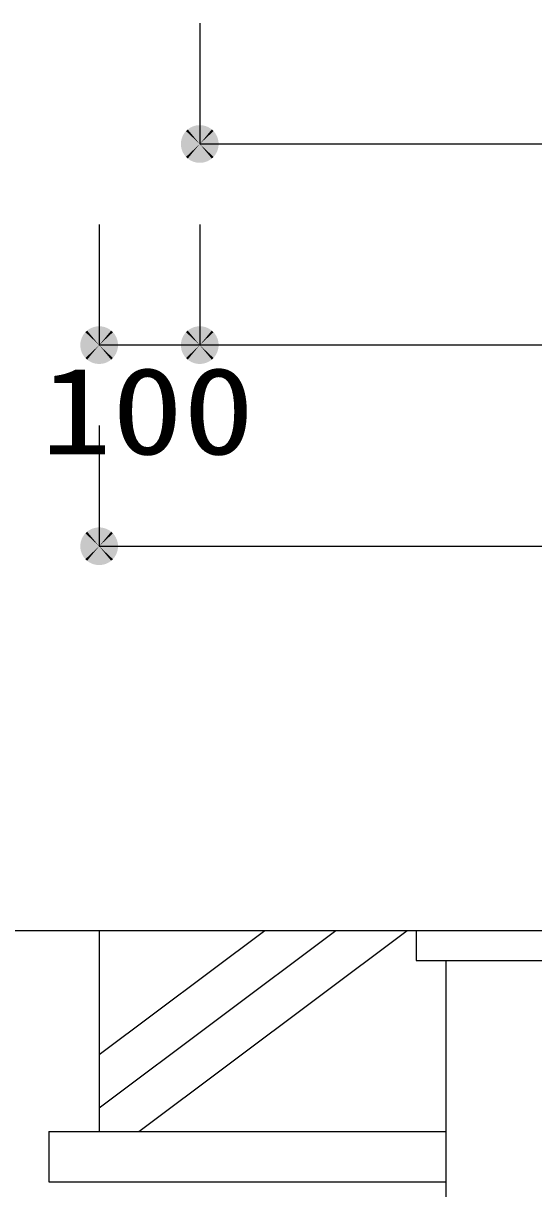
# Model space of a CAD drawing. Units: millimetres, scale not verified. Extents: x -23133 to 8910, y -6308 to 6308.
# Drawn here: x -6067 to -5559, y -1726 to -567 of the extents above; entities that cross this region are included whole.
import ezdxf
from ezdxf.enums import TextEntityAlignment as Align

# ---------------------------------------------------------------- set-up
doc = ezdxf.new("R2010")
doc.units = ezdxf.units.MM
doc.header["$LTSCALE"] = 30
for name, color, linetype, lineweight in [('0-2_09', 3, 'Continuous', 25), ('0-5_機器', 2, 'Continuous', 25), ('1-5_00クル-フ-6寸法', 132, 'Continuous', 25)]:
    doc.layers.add(name, color=color, linetype=linetype, lineweight=lineweight)
doc.styles.add('ＭＳ ゴシック', font='')
doc.styles.get('ＭＳ ゴシック').set_extended_font_data('MS Gothic')

msp = doc.modelspace()

# ---------------------------------------------------------------- linework, layer by layer
at = {"layer": '0-2_09'}
msp.add_line((-5646.15, -1804.93), (-5646.15, -1498.95), dxfattribs=at)
at = {"layer": '0-5_機器'}
for p, q in [((-6926.51, -1468.95), (-2178, -1468.95)), ((-5991.15, -1592.39), (-5826.57, -1468.95)), ((-5991.15, -1468.95), (-5991.15, -1668.95)), ((-5991.15, -1645.42), (-5755.86, -1468.95)), ((-5951.82, -1668.95), (-5685.15, -1468.95)), ((-6041.15, -1668.95), (-6041.15, -1718.95)), ((-6041.15, -1668.95), (-5646.15, -1668.95)), ((-6041.15, -1718.95), (-5646.15, -1718.95))]:
    msp.add_line(p, q, dxfattribs=at)
at = {"layer": '0-5_機器', "color": 3}
for p, q in [((-5676.15, -1468.95), (-5676.15, -1498.95)), ((-5676.15, -1498.95), (-5166.15, -1498.95))]:
    msp.add_line(p, q, dxfattribs=at)
msp.add_lwpolyline([(-5676.15, -1468.95), (-5166.15, -1468.95), (-5166.15, -1498.95)], dxfattribs=at)
at = {"layer": '1-5_00クル-フ-6寸法', "color": 4}
for p, q in [((-5891.15, -566.88), (-5891.15, -686.88)), ((-5891.15, -686.88), (-5011.15, -686.88)), ((-5991.15, -766.88), (-5991.15, -886.88)), ((-5891.15, -766.88), (-5891.15, -886.88)), ((-5891.15, -766.88), (-5891.15, -886.88)), ((-5891.15, -886.88), (-5991.15, -886.88)), ((-3291.15, -886.88), (-5891.15, -886.88)), ((-5991.15, -966.88), (-5991.15, -1086.88)), ((-5991.15, -1086.88), (-3191.15, -1086.88))]:
    msp.add_line(p, q, dxfattribs=at)
at = {"layer": '1-5_00クル-フ-6寸法'}
for points in [[(-5891.15, -686.88), (-5903.1, -672.44), (-5901.19, -671.05)], [(-5891.15, -686.88), (-5901.19, -671.05), (-5899.13, -669.92)], [(-5891.15, -686.88), (-5899.13, -669.92), (-5896.94, -669.05)], [(-5891.15, -686.88), (-5896.94, -669.05), (-5894.66, -668.47)], [(-5891.15, -686.88), (-5894.66, -668.47), (-5892.33, -668.17)], [(-5891.15, -686.88), (-5892.33, -668.17), (-5889.97, -668.17)], [(-5891.15, -686.88), (-5889.97, -668.17), (-5887.63, -668.47)], [(-5891.15, -686.88), (-5887.63, -668.47), (-5885.35, -669.05)], [(-5891.15, -686.88), (-5885.35, -669.05), (-5883.16, -669.92)], [(-5891.15, -686.88), (-5883.16, -669.92), (-5881.1, -671.05)], [(-5891.15, -686.88), (-5881.1, -671.05), (-5879.2, -672.44)], [(-5891.15, -686.88), (-5909.75, -684.53), (-5909.31, -682.22)], [(-5891.15, -686.88), (-5909.31, -682.22), (-5908.58, -679.98)], [(-5891.15, -686.88), (-5908.58, -679.98), (-5907.58, -677.85)], [(-5891.15, -686.88), (-5907.58, -677.85), (-5906.32, -675.86)], [(-5891.15, -686.88), (-5906.32, -675.86), (-5904.82, -674.05)], [(-5891.15, -686.88), (-5904.82, -674.05), (-5903.1, -672.44)], [(-5891.15, -686.88), (-5879.2, -672.44), (-5877.48, -674.05)], [(-5891.15, -686.88), (-5877.48, -674.05), (-5875.98, -675.86)], [(-5891.15, -686.88), (-5875.98, -675.86), (-5874.72, -677.85)], [(-5891.15, -686.88), (-5874.72, -677.85), (-5873.71, -679.98)], [(-5891.15, -686.88), (-5873.71, -679.98), (-5872.99, -682.22)], [(-5891.15, -686.88), (-5872.99, -682.22), (-5872.55, -684.53)], [(-5891.15, -686.88), (-5909.9, -686.88), (-5909.75, -684.53)], [(-5891.15, -686.88), (-5909.75, -689.23), (-5909.9, -686.88)], [(-5891.15, -686.88), (-5909.31, -691.55), (-5909.75, -689.23)], [(-5891.15, -686.88), (-5908.58, -693.79), (-5909.31, -691.55)], [(-5891.15, -686.88), (-5907.58, -695.92), (-5908.58, -693.79)], [(-5891.15, -686.88), (-5906.32, -697.91), (-5907.58, -695.92)], [(-5891.15, -686.88), (-5904.82, -699.72), (-5906.32, -697.91)], [(-5891.15, -686.88), (-5903.1, -701.33), (-5904.82, -699.72)], [(-5891.15, -686.88), (-5901.19, -702.72), (-5903.1, -701.33)], [(-5891.15, -686.88), (-5899.13, -703.85), (-5901.19, -702.72)], [(-5891.15, -686.88), (-5896.94, -704.72), (-5899.13, -703.85)], [(-5891.15, -686.88), (-5894.66, -705.3), (-5896.94, -704.72)], [(-5891.15, -686.88), (-5892.33, -705.6), (-5894.66, -705.3)], [(-5891.15, -686.88), (-5889.97, -705.6), (-5892.33, -705.6)], [(-5891.15, -686.88), (-5872.55, -684.53), (-5872.4, -686.88)], [(-5891.15, -686.88), (-5887.63, -705.3), (-5889.97, -705.6)], [(-5891.15, -686.88), (-5885.35, -704.72), (-5887.63, -705.3)], [(-5891.15, -686.88), (-5883.16, -703.85), (-5885.35, -704.72)], [(-5891.15, -686.88), (-5881.1, -702.72), (-5883.16, -703.85)], [(-5891.15, -686.88), (-5879.2, -701.33), (-5881.1, -702.72)], [(-5891.15, -686.88), (-5877.48, -699.72), (-5879.2, -701.33)], [(-5891.15, -686.88), (-5875.98, -697.91), (-5877.48, -699.72)], [(-5891.15, -686.88), (-5874.72, -695.92), (-5875.98, -697.91)], [(-5891.15, -686.88), (-5873.71, -693.79), (-5874.72, -695.92)], [(-5891.15, -686.88), (-5872.99, -691.55), (-5873.71, -693.79)], [(-5891.15, -686.88), (-5872.55, -689.23), (-5872.99, -691.55)], [(-5891.15, -686.88), (-5872.4, -686.88), (-5872.55, -689.23)], [(-5991.15, -886.88), (-5999.13, -869.92), (-5996.94, -869.05)], [(-5991.15, -886.88), (-5996.94, -869.05), (-5994.66, -868.47)], [(-5991.15, -886.88), (-5994.66, -868.47), (-5992.33, -868.17)], [(-5991.15, -886.88), (-5992.33, -868.17), (-5989.97, -868.17)], [(-5991.15, -886.88), (-5989.97, -868.17), (-5987.63, -868.47)], [(-5991.15, -886.88), (-5987.63, -868.47), (-5985.35, -869.05)], [(-5991.15, -886.88), (-5985.35, -869.05), (-5983.16, -869.92)], [(-5891.15, -886.88), (-5899.13, -869.92), (-5896.94, -869.05)], [(-5891.15, -886.88), (-5899.13, -869.92), (-5896.94, -869.05)], [(-5891.15, -886.88), (-5896.94, -869.05), (-5894.66, -868.47)], [(-5891.15, -886.88), (-5896.94, -869.05), (-5894.66, -868.47)], [(-5891.15, -886.88), (-5894.66, -868.47), (-5892.33, -868.17)], [(-5891.15, -886.88), (-5894.66, -868.47), (-5892.33, -868.17)], [(-5891.15, -886.88), (-5892.33, -868.17), (-5889.97, -868.17)], [(-5891.15, -886.88), (-5892.33, -868.17), (-5889.97, -868.17)], [(-5891.15, -886.88), (-5889.97, -868.17), (-5887.63, -868.47)], [(-5891.15, -886.88), (-5889.97, -868.17), (-5887.63, -868.47)], [(-5891.15, -886.88), (-5887.63, -868.47), (-5885.35, -869.05)], [(-5891.15, -886.88), (-5887.63, -868.47), (-5885.35, -869.05)], [(-5891.15, -886.88), (-5885.35, -869.05), (-5883.16, -869.92)], [(-5891.15, -886.88), (-5885.35, -869.05), (-5883.16, -869.92)], [(-5991.15, -886.88), (-6009.31, -882.22), (-6008.58, -879.98)], [(-5991.15, -886.88), (-6008.58, -879.98), (-6007.58, -877.85)], [(-5991.15, -886.88), (-6007.58, -877.85), (-6006.32, -875.86)], [(-5991.15, -886.88), (-6006.32, -875.86), (-6004.82, -874.05)], [(-5991.15, -886.88), (-6004.82, -874.05), (-6003.1, -872.44)], [(-5991.15, -886.88), (-6003.1, -872.44), (-6001.19, -871.05)], [(-5991.15, -886.88), (-6001.19, -871.05), (-5999.13, -869.92)], [(-5991.15, -886.88), (-5983.16, -869.92), (-5981.1, -871.05)], [(-5991.15, -886.88), (-5981.1, -871.05), (-5979.2, -872.44)], [(-5991.15, -886.88), (-5979.2, -872.44), (-5977.48, -874.05)], [(-5991.15, -886.88), (-5977.48, -874.05), (-5975.98, -875.86)], [(-5991.15, -886.88), (-5975.98, -875.86), (-5974.72, -877.85)], [(-5991.15, -886.88), (-5974.72, -877.85), (-5973.71, -879.98)], [(-5991.15, -886.88), (-5973.71, -879.98), (-5972.99, -882.22)], [(-5891.15, -886.88), (-5909.31, -882.22), (-5908.58, -879.98)], [(-5891.15, -886.88), (-5909.31, -882.22), (-5908.58, -879.98)], [(-5891.15, -886.88), (-5908.58, -879.98), (-5907.58, -877.85)], [(-5891.15, -886.88), (-5908.58, -879.98), (-5907.58, -877.85)], [(-5891.15, -886.88), (-5907.58, -877.85), (-5906.32, -875.86)], [(-5891.15, -886.88), (-5907.58, -877.85), (-5906.32, -875.86)], [(-5891.15, -886.88), (-5906.32, -875.86), (-5904.82, -874.05)], [(-5891.15, -886.88), (-5906.32, -875.86), (-5904.82, -874.05)], [(-5891.15, -886.88), (-5904.82, -874.05), (-5903.1, -872.44)], [(-5891.15, -886.88), (-5904.82, -874.05), (-5903.1, -872.44)], [(-5891.15, -886.88), (-5903.1, -872.44), (-5901.19, -871.05)], [(-5891.15, -886.88), (-5903.1, -872.44), (-5901.19, -871.05)], [(-5891.15, -886.88), (-5901.19, -871.05), (-5899.13, -869.92)], [(-5891.15, -886.88), (-5901.19, -871.05), (-5899.13, -869.92)], [(-5891.15, -886.88), (-5883.16, -869.92), (-5881.1, -871.05)], [(-5891.15, -886.88), (-5883.16, -869.92), (-5881.1, -871.05)], [(-5891.15, -886.88), (-5881.1, -871.05), (-5879.2, -872.44)], [(-5891.15, -886.88), (-5881.1, -871.05), (-5879.2, -872.44)], [(-5891.15, -886.88), (-5879.2, -872.44), (-5877.48, -874.05)], [(-5891.15, -886.88), (-5879.2, -872.44), (-5877.48, -874.05)], [(-5891.15, -886.88), (-5877.48, -874.05), (-5875.98, -875.86)], [(-5891.15, -886.88), (-5877.48, -874.05), (-5875.98, -875.86)], [(-5891.15, -886.88), (-5875.98, -875.86), (-5874.72, -877.85)], [(-5891.15, -886.88), (-5875.98, -875.86), (-5874.72, -877.85)], [(-5891.15, -886.88), (-5874.72, -877.85), (-5873.71, -879.98)], [(-5891.15, -886.88), (-5874.72, -877.85), (-5873.71, -879.98)], [(-5891.15, -886.88), (-5873.71, -879.98), (-5872.99, -882.22)], [(-5891.15, -886.88), (-5873.71, -879.98), (-5872.99, -882.22)], [(-5991.15, -886.88), (-6009.9, -886.88), (-6009.75, -884.53)], [(-5991.15, -886.88), (-6009.75, -889.23), (-6009.9, -886.88)], [(-5991.15, -886.88), (-6009.75, -884.53), (-6009.31, -882.22)], [(-5991.15, -886.88), (-6009.31, -891.55), (-6009.75, -889.23)], [(-5991.15, -886.88), (-6008.58, -893.79), (-6009.31, -891.55)], [(-5991.15, -886.88), (-6007.58, -895.92), (-6008.58, -893.79)], [(-5991.15, -886.88), (-6006.32, -897.91), (-6007.58, -895.92)], [(-5991.15, -886.88), (-6004.82, -899.72), (-6006.32, -897.91)], [(-5991.15, -886.88), (-6003.1, -901.33), (-6004.82, -899.72)], [(-5991.15, -886.88), (-6001.19, -902.72), (-6003.1, -901.33)], [(-5991.15, -886.88), (-5999.13, -903.85), (-6001.19, -902.72)], [(-5991.15, -886.88), (-5996.94, -904.72), (-5999.13, -903.85)], [(-5991.15, -886.88), (-5994.66, -905.3), (-5996.94, -904.72)], [(-5991.15, -886.88), (-5992.33, -905.6), (-5994.66, -905.3)], [(-5991.15, -886.88), (-5989.97, -905.6), (-5992.33, -905.6)], [(-5991.15, -886.88), (-5972.99, -882.22), (-5972.55, -884.53)], [(-5991.15, -886.88), (-5972.55, -884.53), (-5972.4, -886.88)], [(-5991.15, -886.88), (-5987.63, -905.3), (-5989.97, -905.6)], [(-5991.15, -886.88), (-5985.35, -904.72), (-5987.63, -905.3)], [(-5991.15, -886.88), (-5983.16, -903.85), (-5985.35, -904.72)], [(-5991.15, -886.88), (-5981.1, -902.72), (-5983.16, -903.85)], [(-5991.15, -886.88), (-5979.2, -901.33), (-5981.1, -902.72)], [(-5991.15, -886.88), (-5977.48, -899.72), (-5979.2, -901.33)], [(-5991.15, -886.88), (-5975.98, -897.91), (-5977.48, -899.72)], [(-5991.15, -886.88), (-5974.72, -895.92), (-5975.98, -897.91)], [(-5991.15, -886.88), (-5973.71, -893.79), (-5974.72, -895.92)], [(-5991.15, -886.88), (-5972.99, -891.55), (-5973.71, -893.79)], [(-5991.15, -886.88), (-5972.55, -889.23), (-5972.99, -891.55)], [(-5991.15, -886.88), (-5972.4, -886.88), (-5972.55, -889.23)], [(-5891.15, -886.88), (-5909.9, -886.88), (-5909.75, -884.53)], [(-5891.15, -886.88), (-5909.9, -886.88), (-5909.75, -884.53)], [(-5891.15, -886.88), (-5909.75, -889.23), (-5909.9, -886.88)], [(-5891.15, -886.88), (-5909.75, -889.23), (-5909.9, -886.88)], [(-5891.15, -886.88), (-5909.75, -884.53), (-5909.31, -882.22)], [(-5891.15, -886.88), (-5909.75, -884.53), (-5909.31, -882.22)], [(-5891.15, -886.88), (-5909.31, -891.55), (-5909.75, -889.23)], [(-5891.15, -886.88), (-5909.31, -891.55), (-5909.75, -889.23)], [(-5891.15, -886.88), (-5908.58, -893.79), (-5909.31, -891.55)], [(-5891.15, -886.88), (-5908.58, -893.79), (-5909.31, -891.55)], [(-5891.15, -886.88), (-5907.58, -895.92), (-5908.58, -893.79)], [(-5891.15, -886.88), (-5907.58, -895.92), (-5908.58, -893.79)], [(-5891.15, -886.88), (-5906.32, -897.91), (-5907.58, -895.92)], [(-5891.15, -886.88), (-5906.32, -897.91), (-5907.58, -895.92)], [(-5891.15, -886.88), (-5904.82, -899.72), (-5906.32, -897.91)], [(-5891.15, -886.88), (-5904.82, -899.72), (-5906.32, -897.91)], [(-5891.15, -886.88), (-5903.1, -901.33), (-5904.82, -899.72)], [(-5891.15, -886.88), (-5903.1, -901.33), (-5904.82, -899.72)], [(-5891.15, -886.88), (-5901.19, -902.72), (-5903.1, -901.33)], [(-5891.15, -886.88), (-5901.19, -902.72), (-5903.1, -901.33)], [(-5891.15, -886.88), (-5899.13, -903.85), (-5901.19, -902.72)], [(-5891.15, -886.88), (-5899.13, -903.85), (-5901.19, -902.72)], [(-5891.15, -886.88), (-5896.94, -904.72), (-5899.13, -903.85)], [(-5891.15, -886.88), (-5896.94, -904.72), (-5899.13, -903.85)], [(-5891.15, -886.88), (-5894.66, -905.3), (-5896.94, -904.72)], [(-5891.15, -886.88), (-5894.66, -905.3), (-5896.94, -904.72)], [(-5891.15, -886.88), (-5892.33, -905.6), (-5894.66, -905.3)], [(-5891.15, -886.88), (-5892.33, -905.6), (-5894.66, -905.3)], [(-5891.15, -886.88), (-5889.97, -905.6), (-5892.33, -905.6)], [(-5891.15, -886.88), (-5889.97, -905.6), (-5892.33, -905.6)], [(-5891.15, -886.88), (-5872.99, -882.22), (-5872.55, -884.53)], [(-5891.15, -886.88), (-5872.99, -882.22), (-5872.55, -884.53)], [(-5891.15, -886.88), (-5872.55, -884.53), (-5872.4, -886.88)], [(-5891.15, -886.88), (-5872.55, -884.53), (-5872.4, -886.88)], [(-5891.15, -886.88), (-5887.63, -905.3), (-5889.97, -905.6)], [(-5891.15, -886.88), (-5885.35, -904.72), (-5887.63, -905.3)], [(-5891.15, -886.88), (-5883.16, -903.85), (-5885.35, -904.72)], [(-5891.15, -886.88), (-5881.1, -902.72), (-5883.16, -903.85)], [(-5891.15, -886.88), (-5879.2, -901.33), (-5881.1, -902.72)], [(-5891.15, -886.88), (-5877.48, -899.72), (-5879.2, -901.33)], [(-5891.15, -886.88), (-5875.98, -897.91), (-5877.48, -899.72)], [(-5891.15, -886.88), (-5874.72, -895.92), (-5875.98, -897.91)], [(-5891.15, -886.88), (-5873.71, -893.79), (-5874.72, -895.92)], [(-5891.15, -886.88), (-5872.99, -891.55), (-5873.71, -893.79)], [(-5891.15, -886.88), (-5872.55, -889.23), (-5872.99, -891.55)], [(-5891.15, -886.88), (-5872.4, -886.88), (-5872.55, -889.23)], [(-5891.15, -886.88), (-5887.63, -905.3), (-5889.97, -905.6)], [(-5891.15, -886.88), (-5885.35, -904.72), (-5887.63, -905.3)], [(-5891.15, -886.88), (-5883.16, -903.85), (-5885.35, -904.72)], [(-5891.15, -886.88), (-5881.1, -902.72), (-5883.16, -903.85)], [(-5891.15, -886.88), (-5879.2, -901.33), (-5881.1, -902.72)], [(-5891.15, -886.88), (-5877.48, -899.72), (-5879.2, -901.33)], [(-5891.15, -886.88), (-5875.98, -897.91), (-5877.48, -899.72)], [(-5891.15, -886.88), (-5874.72, -895.92), (-5875.98, -897.91)], [(-5891.15, -886.88), (-5873.71, -893.79), (-5874.72, -895.92)], [(-5891.15, -886.88), (-5872.99, -891.55), (-5873.71, -893.79)], [(-5891.15, -886.88), (-5872.55, -889.23), (-5872.99, -891.55)], [(-5891.15, -886.88), (-5872.4, -886.88), (-5872.55, -889.23)], [(-5991.15, -1086.88), (-6007.58, -1077.85), (-6006.32, -1075.86)], [(-5991.15, -1086.88), (-6006.32, -1075.86), (-6004.82, -1074.05)], [(-5991.15, -1086.88), (-6004.82, -1074.05), (-6003.1, -1072.44)], [(-5991.15, -1086.88), (-6003.1, -1072.44), (-6001.19, -1071.05)], [(-5991.15, -1086.88), (-6001.19, -1071.05), (-5999.13, -1069.92)], [(-5991.15, -1086.88), (-5999.13, -1069.92), (-5996.94, -1069.05)], [(-5991.15, -1086.88), (-5996.94, -1069.05), (-5994.66, -1068.47)], [(-5991.15, -1086.88), (-5994.66, -1068.47), (-5992.33, -1068.17)], [(-5991.15, -1086.88), (-5992.33, -1068.17), (-5989.97, -1068.17)], [(-5991.15, -1086.88), (-5989.97, -1068.17), (-5987.63, -1068.47)], [(-5991.15, -1086.88), (-5987.63, -1068.47), (-5985.35, -1069.05)], [(-5991.15, -1086.88), (-5985.35, -1069.05), (-5983.16, -1069.92)], [(-5991.15, -1086.88), (-5983.16, -1069.92), (-5981.1, -1071.05)], [(-5991.15, -1086.88), (-5981.1, -1071.05), (-5979.2, -1072.44)], [(-5991.15, -1086.88), (-5979.2, -1072.44), (-5977.48, -1074.05)], [(-5991.15, -1086.88), (-5977.48, -1074.05), (-5975.98, -1075.86)], [(-5991.15, -1086.88), (-5975.98, -1075.86), (-5974.72, -1077.85)], [(-5991.15, -1086.88), (-6009.9, -1086.88), (-6009.75, -1084.53)], [(-5991.15, -1086.88), (-6009.75, -1089.23), (-6009.9, -1086.88)], [(-5991.15, -1086.88), (-6009.75, -1084.53), (-6009.31, -1082.22)], [(-5991.15, -1086.88), (-6009.31, -1091.55), (-6009.75, -1089.23)], [(-5991.15, -1086.88), (-6009.31, -1082.22), (-6008.58, -1079.98)], [(-5991.15, -1086.88), (-6008.58, -1093.79), (-6009.31, -1091.55)], [(-5991.15, -1086.88), (-6008.58, -1079.98), (-6007.58, -1077.85)], [(-5991.15, -1086.88), (-6007.58, -1095.92), (-6008.58, -1093.79)], [(-5991.15, -1086.88), (-6006.32, -1097.91), (-6007.58, -1095.92)], [(-5991.15, -1086.88), (-6004.82, -1099.72), (-6006.32, -1097.91)], [(-5991.15, -1086.88), (-6003.1, -1101.33), (-6004.82, -1099.72)], [(-5991.15, -1086.88), (-6001.19, -1102.72), (-6003.1, -1101.33)], [(-5991.15, -1086.88), (-5999.13, -1103.85), (-6001.19, -1102.72)], [(-5991.15, -1086.88), (-5996.94, -1104.72), (-5999.13, -1103.85)], [(-5991.15, -1086.88), (-5994.66, -1105.3), (-5996.94, -1104.72)], [(-5991.15, -1086.88), (-5992.33, -1105.6), (-5994.66, -1105.3)], [(-5991.15, -1086.88), (-5989.97, -1105.6), (-5992.33, -1105.6)], [(-5991.15, -1086.88), (-5974.72, -1077.85), (-5973.71, -1079.98)], [(-5991.15, -1086.88), (-5973.71, -1079.98), (-5972.99, -1082.22)], [(-5991.15, -1086.88), (-5972.99, -1082.22), (-5972.55, -1084.53)], [(-5991.15, -1086.88), (-5972.55, -1084.53), (-5972.4, -1086.88)], [(-5991.15, -1086.88), (-5987.63, -1105.3), (-5989.97, -1105.6)], [(-5991.15, -1086.88), (-5985.35, -1104.72), (-5987.63, -1105.3)], [(-5991.15, -1086.88), (-5983.16, -1103.85), (-5985.35, -1104.72)], [(-5991.15, -1086.88), (-5981.1, -1102.72), (-5983.16, -1103.85)], [(-5991.15, -1086.88), (-5979.2, -1101.33), (-5981.1, -1102.72)], [(-5991.15, -1086.88), (-5977.48, -1099.72), (-5979.2, -1101.33)], [(-5991.15, -1086.88), (-5975.98, -1097.91), (-5977.48, -1099.72)], [(-5991.15, -1086.88), (-5974.72, -1095.92), (-5975.98, -1097.91)], [(-5991.15, -1086.88), (-5973.71, -1093.79), (-5974.72, -1095.92)], [(-5991.15, -1086.88), (-5972.99, -1091.55), (-5973.71, -1093.79)], [(-5991.15, -1086.88), (-5972.55, -1089.23), (-5972.99, -1091.55)], [(-5991.15, -1086.88), (-5972.4, -1086.88), (-5972.55, -1089.23)]]:
    msp.add_solid(points, dxfattribs=at)

# ---------------------------------------------------------------- texts
at = {"layer": '1-5_00クル-フ-6寸法', "color": 3, "style": 'ＭＳ ゴシック', "width": 1.2}
msp.add_text('100', height=86.66, dxfattribs=at).set_placement((-6049.15, -1021.58), align=Align.BOTTOM_LEFT)

doc.saveas('drawing.dxf')
